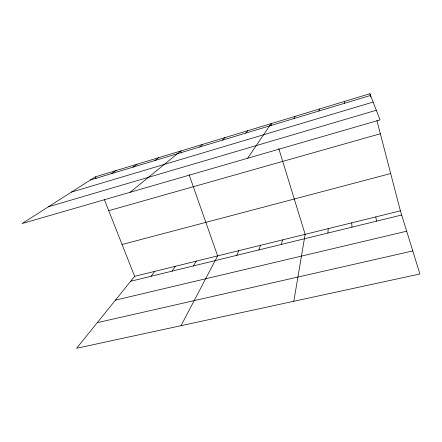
<?xml version="1.0" encoding="UTF-8"?>
<svg xmlns="http://www.w3.org/2000/svg" width="442" height="442" viewBox="0 0 442 442"><rect width="100%" height="100%" fill="white"/><g stroke="black" fill="none" stroke-linecap="round" stroke-linejoin="round"><path stroke-width="0.66" d="M327.909 233.05L328.191 228.636M293.814 301.273L305.14 234.315L278.758 148.484M318.897 111.025L319.395 109.019M281.361 244.426L282.576 239.879M258.83 249.934L260.482 245.321M236.763 255.327L238.84 250.658M293.952 118.555L294.985 116.406M181.027 325.682L217.641 255.879L189.088 174.7M193.369 265.935L196.248 261.15M172.026 271.15L175.286 266.316M247.653 158.247L271.117 123.633L271.725 125.6M151.131 276.261L154.755 271.377M400.397 210.845L134.639 276.333L76.621 348.279L419.9 273.985L400.397 210.845L376.899 120.522M245.741 133.108L247.78 130.694M222.442 140.142L224.95 137.606M199.657 147.015L202.613 144.368M130.13 192.276L180.75 150.987L181.43 152.915M154.904 160.523L158.711 157.656M132.937 167.153L137.142 164.186M111.445 173.64L116.036 170.573M95.378 176.828L22.1 223.553L380.043 119.915L369.926 93.721L95.378 176.828L96.124 178.723M90.417 179.988L370.584 95.422M71.35 192.148L373.147 102.063M48.416 206.773L376.308 110.246M108.738 210.69L380.341 133.749M122.08 244.503L390.689 173.546M130.666 281.261L401.684 215.016M115.445 300.135L406.684 231.199M97.279 322.66L412.784 250.94M104.318 199.491L134.639 276.333M369.926 93.721L370.772 96.98M375.799 216.906L376.545 221.16M351.738 222.834L351.959 227.171M344.368 101.456L344.44 103.317"/></g></svg>
